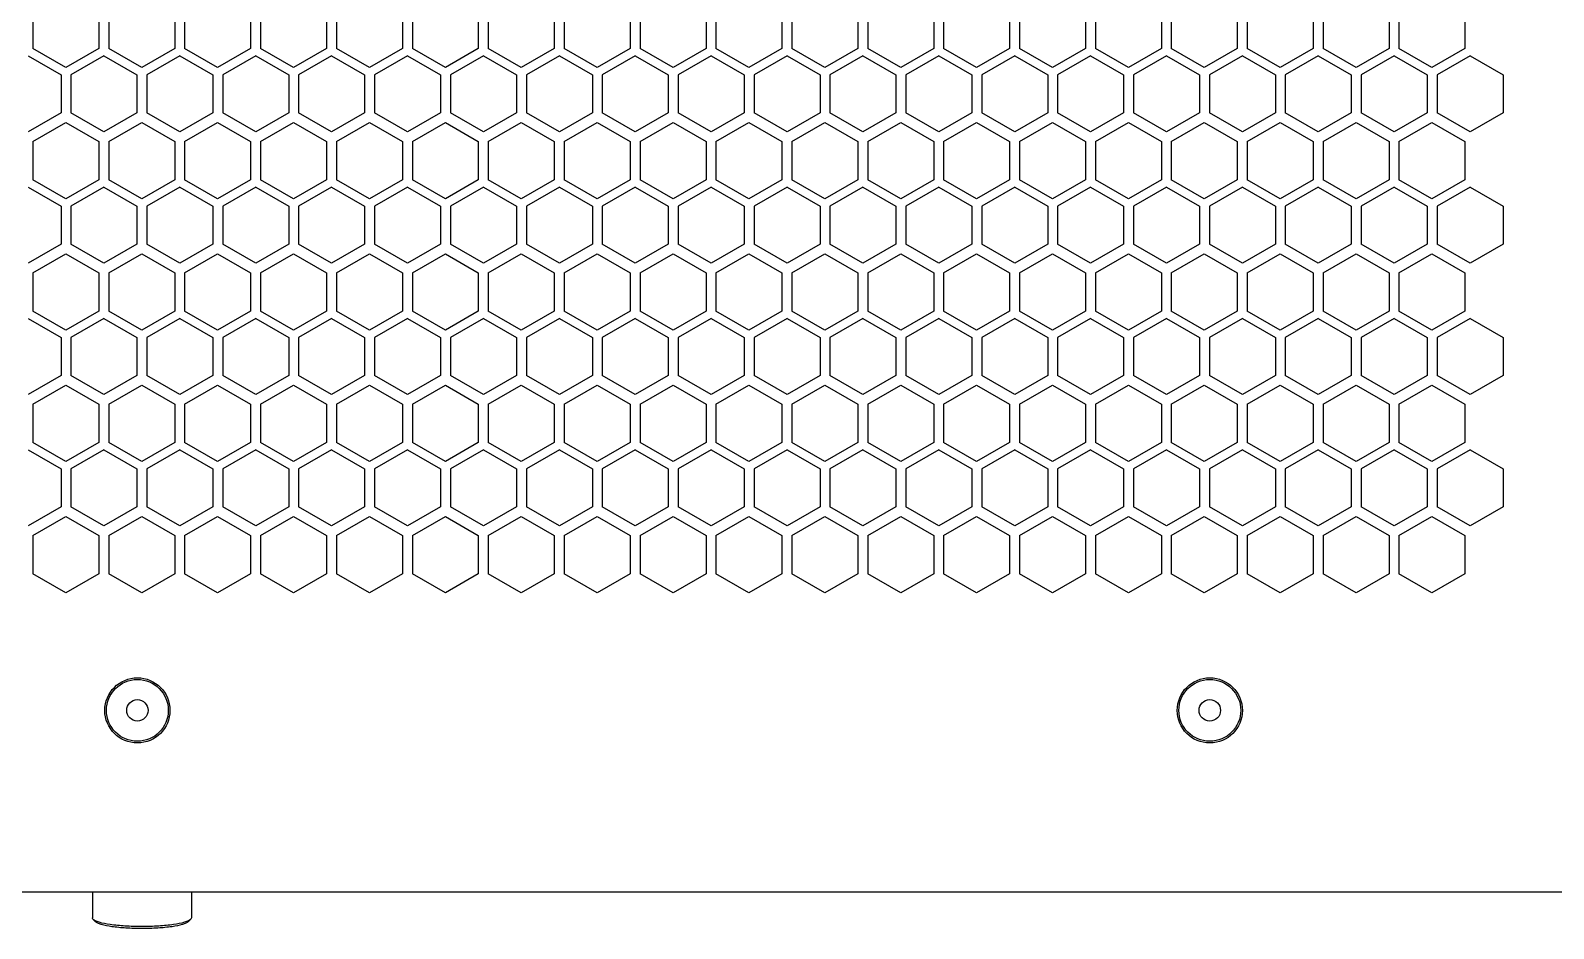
# Model space of a CAD drawing. Extents: x 61367 to 140945, y -1257 to 25588.
# Drawn here: x 70967.6 to 71152.3, y 15669.7 to 15778.6 of the extents above; entities that cross this region are included whole.
import ezdxf

# ---------------------------------------------------------------- set-up
doc = ezdxf.new("R2010")
doc.units = 0
doc.header["$MEASUREMENT"] = 0
doc.layers.get('0').update_dxf_attribs({"linetype": 'CONTINUOUS'})
for name, color, linetype in [('2401-00307_MDC-M4_0', 7, 'CONTINUOUS'), ('4215-0412-2_0', 7, 'CONTINUOUS'), ('SONGBUTUO-M4-8_0', 7, 'CONTINUOUS')]:
    doc.layers.add(name, color=color, linetype=linetype)

# ---------------------------------------------------------------- blocks, each defined once
blk = doc.blocks.new('ERGRTHTHRT')
at = {"layer": '2401-00307_MDC-M4_0', "color": 7, "linetype": 'Continuous'}
for centre, radius in [((-37538.65, -67997.48), 3.75), ((-37408.65, -67997.48), 3.75), ((-37538.65, -67997.48), 1.3), ((-37408.65, -67997.48), 1.3)]:
    blk.add_circle(centre, radius, dxfattribs=at)
at = {"layer": '4215-0412-2_0', "color": 7, "linetype": 'Continuous'}
for p, q in [((-37551.32, -67912.56), (-37551.32, -67917.18)), ((-37543.32, -67912.56), (-37543.32, -67917.18)), ((-37542.12, -67912.56), (-37542.12, -67917.18)), ((-37534.12, -67912.56), (-37534.12, -67917.18)), ((-37532.92, -67912.56), (-37532.92, -67917.18)), ((-37524.92, -67912.56), (-37524.92, -67917.18)), ((-37523.72, -67912.56), (-37523.72, -67917.18)), ((-37515.72, -67912.56), (-37515.72, -67917.18)), ((-37514.52, -67912.56), (-37514.52, -67917.18)), ((-37506.52, -67912.56), (-37506.52, -67917.18)), ((-37505.32, -67912.56), (-37505.32, -67917.18)), ((-37497.32, -67912.56), (-37497.32, -67917.18)), ((-37496.12, -67912.56), (-37496.12, -67917.18)), ((-37488.12, -67912.56), (-37488.12, -67917.18)), ((-37486.92, -67912.56), (-37486.92, -67917.18)), ((-37478.92, -67912.56), (-37478.92, -67917.18)), ((-37477.72, -67912.56), (-37477.72, -67917.18)), ((-37469.72, -67912.56), (-37469.72, -67917.18)), ((-37468.52, -67912.56), (-37468.52, -67917.18)), ((-37460.52, -67912.56), (-37460.52, -67917.18)), ((-37459.32, -67912.56), (-37459.32, -67917.18)), ((-37451.32, -67912.56), (-37451.32, -67917.18)), ((-37450.12, -67912.56), (-37450.12, -67917.18)), ((-37442.12, -67912.56), (-37442.12, -67917.18)), ((-37440.92, -67912.56), (-37440.92, -67917.18)), ((-37432.92, -67912.56), (-37432.92, -67917.18)), ((-37431.72, -67912.56), (-37431.72, -67917.18)), ((-37423.72, -67912.56), (-37423.72, -67917.18)), ((-37422.52, -67912.56), (-37422.52, -67917.18)), ((-37414.52, -67912.56), (-37414.52, -67917.18)), ((-37413.32, -67912.56), (-37413.32, -67917.18)), ((-37405.32, -67912.56), (-37405.32, -67917.18)), ((-37404.12, -67912.56), (-37404.12, -67917.18)), ((-37396.12, -67912.56), (-37396.12, -67917.18)), ((-37394.92, -67912.56), (-37394.92, -67917.18)), ((-37386.92, -67912.56), (-37386.92, -67917.18)), ((-37385.72, -67912.56), (-37385.72, -67917.18)), ((-37377.72, -67912.56), (-37377.72, -67917.18)), ((-37551.9, -67918.08), (-37547.9, -67920.39)), ((-37547.32, -67919.49), (-37551.32, -67917.18)), ((-37543.32, -67917.18), (-37547.32, -67919.49)), ((-37542.7, -67918.08), (-37546.7, -67920.39)), ((-37542.7, -67918.08), (-37538.7, -67920.39)), ((-37538.12, -67919.49), (-37542.12, -67917.18)), ((-37534.12, -67917.18), (-37538.12, -67919.49)), ((-37533.5, -67918.08), (-37537.5, -67920.39)), ((-37533.5, -67918.08), (-37529.5, -67920.39)), ((-37528.92, -67919.49), (-37532.92, -67917.18)), ((-37524.92, -67917.18), (-37528.92, -67919.49)), ((-37524.3, -67918.08), (-37528.3, -67920.39)), ((-37524.3, -67918.08), (-37520.3, -67920.39)), ((-37519.72, -67919.49), (-37523.72, -67917.18)), ((-37515.72, -67917.18), (-37519.72, -67919.49)), ((-37515.1, -67918.08), (-37519.1, -67920.39)), ((-37515.1, -67918.08), (-37511.1, -67920.39)), ((-37510.52, -67919.49), (-37514.52, -67917.18)), ((-37506.52, -67917.18), (-37510.52, -67919.49)), ((-37505.9, -67918.08), (-37509.9, -67920.39)), ((-37505.9, -67918.08), (-37501.9, -67920.39)), ((-37501.32, -67919.49), (-37505.32, -67917.18)), ((-37497.32, -67917.18), (-37501.32, -67919.49)), ((-37496.7, -67918.08), (-37500.7, -67920.39)), ((-37496.7, -67918.08), (-37492.7, -67920.39)), ((-37492.12, -67919.49), (-37496.12, -67917.18)), ((-37488.12, -67917.18), (-37492.12, -67919.49)), ((-37487.5, -67918.08), (-37491.5, -67920.39)), ((-37487.5, -67918.08), (-37483.5, -67920.39)), ((-37482.92, -67919.49), (-37486.92, -67917.18)), ((-37478.92, -67917.18), (-37482.92, -67919.49)), ((-37478.3, -67918.08), (-37482.3, -67920.39)), ((-37478.3, -67918.08), (-37474.3, -67920.39)), ((-37473.72, -67919.49), (-37477.72, -67917.18)), ((-37469.72, -67917.18), (-37473.72, -67919.49)), ((-37469.1, -67918.08), (-37473.1, -67920.39)), ((-37469.1, -67918.08), (-37465.1, -67920.39)), ((-37464.52, -67919.49), (-37468.52, -67917.18)), ((-37460.52, -67917.18), (-37464.52, -67919.49)), ((-37459.9, -67918.08), (-37463.9, -67920.39)), ((-37459.9, -67918.08), (-37455.9, -67920.39)), ((-37455.32, -67919.49), (-37459.32, -67917.18)), ((-37451.32, -67917.18), (-37455.32, -67919.49)), ((-37450.7, -67918.08), (-37454.7, -67920.39)), ((-37450.7, -67918.08), (-37446.7, -67920.39)), ((-37446.12, -67919.49), (-37450.12, -67917.18)), ((-37442.12, -67917.18), (-37446.12, -67919.49)), ((-37441.5, -67918.08), (-37445.5, -67920.39)), ((-37441.5, -67918.08), (-37437.5, -67920.39)), ((-37436.92, -67919.49), (-37440.92, -67917.18)), ((-37432.92, -67917.18), (-37436.92, -67919.49)), ((-37432.3, -67918.08), (-37436.3, -67920.39)), ((-37432.3, -67918.08), (-37428.3, -67920.39)), ((-37427.72, -67919.49), (-37431.72, -67917.18)), ((-37423.72, -67917.18), (-37427.72, -67919.49)), ((-37423.1, -67918.08), (-37427.1, -67920.39)), ((-37423.1, -67918.08), (-37419.1, -67920.39)), ((-37418.52, -67919.49), (-37422.52, -67917.18)), ((-37414.52, -67917.18), (-37418.52, -67919.49)), ((-37413.9, -67918.08), (-37417.9, -67920.39)), ((-37413.9, -67918.08), (-37409.9, -67920.39)), ((-37409.32, -67919.49), (-37413.32, -67917.18)), ((-37405.32, -67917.18), (-37409.32, -67919.49)), ((-37404.7, -67918.08), (-37408.7, -67920.39)), ((-37404.7, -67918.08), (-37400.7, -67920.39)), ((-37400.12, -67919.49), (-37404.12, -67917.18)), ((-37396.12, -67917.18), (-37400.12, -67919.49)), ((-37395.5, -67918.08), (-37399.5, -67920.39)), ((-37395.5, -67918.08), (-37391.5, -67920.39)), ((-37390.92, -67919.49), (-37394.92, -67917.18)), ((-37386.92, -67917.18), (-37390.92, -67919.49)), ((-37386.3, -67918.08), (-37390.3, -67920.39)), ((-37386.3, -67918.08), (-37382.3, -67920.39)), ((-37381.72, -67919.49), (-37385.72, -67917.18)), ((-37377.72, -67917.18), (-37381.72, -67919.49)), ((-37377.1, -67918.08), (-37381.1, -67920.39)), ((-37377.1, -67918.08), (-37373.1, -67920.39)), ((-37547.9, -67920.39), (-37547.9, -67925.01)), ((-37546.7, -67920.39), (-37546.7, -67925.01)), ((-37538.7, -67920.39), (-37538.7, -67925.01)), ((-37537.5, -67920.39), (-37537.5, -67925.01)), ((-37529.5, -67920.39), (-37529.5, -67925.01)), ((-37528.3, -67920.39), (-37528.3, -67925.01)), ((-37520.3, -67920.39), (-37520.3, -67925.01)), ((-37519.1, -67920.39), (-37519.1, -67925.01)), ((-37511.1, -67920.39), (-37511.1, -67925.01)), ((-37509.9, -67920.39), (-37509.9, -67925.01)), ((-37501.9, -67920.39), (-37501.9, -67925.01)), ((-37500.7, -67920.39), (-37500.7, -67925.01)), ((-37492.7, -67920.39), (-37492.7, -67925.01)), ((-37491.5, -67920.39), (-37491.5, -67925.01)), ((-37483.5, -67920.39), (-37483.5, -67925.01)), ((-37482.3, -67920.39), (-37482.3, -67925.01)), ((-37474.3, -67920.39), (-37474.3, -67925.01)), ((-37473.1, -67920.39), (-37473.1, -67925.01)), ((-37465.1, -67920.39), (-37465.1, -67925.01)), ((-37463.9, -67920.39), (-37463.9, -67925.01)), ((-37455.9, -67920.39), (-37455.9, -67925.01)), ((-37454.7, -67920.39), (-37454.7, -67925.01)), ((-37446.7, -67920.39), (-37446.7, -67925.01)), ((-37445.5, -67920.39), (-37445.5, -67925.01)), ((-37437.5, -67920.39), (-37437.5, -67925.01)), ((-37436.3, -67920.39), (-37436.3, -67925.01)), ((-37428.3, -67920.39), (-37428.3, -67925.01)), ((-37427.1, -67920.39), (-37427.1, -67925.01)), ((-37419.1, -67920.39), (-37419.1, -67925.01)), ((-37417.9, -67920.39), (-37417.9, -67925.01)), ((-37409.9, -67920.39), (-37409.9, -67925.01)), ((-37408.7, -67920.39), (-37408.7, -67925.01)), ((-37400.7, -67920.39), (-37400.7, -67925.01)), ((-37399.5, -67920.39), (-37399.5, -67925.01)), ((-37391.5, -67920.39), (-37391.5, -67925.01)), ((-37390.3, -67920.39), (-37390.3, -67925.01)), ((-37382.3, -67920.39), (-37382.3, -67925.01)), ((-37381.1, -67920.39), (-37381.1, -67925.01)), ((-37373.1, -67920.39), (-37373.1, -67925.01)), ((-37547.9, -67925.01), (-37551.9, -67927.32)), ((-37551.32, -67928.49), (-37547.32, -67926.18)), ((-37547.32, -67926.18), (-37543.32, -67928.49)), ((-37542.7, -67927.32), (-37546.7, -67925.01)), ((-37538.7, -67925.01), (-37542.7, -67927.32)), ((-37542.12, -67928.49), (-37538.12, -67926.18)), ((-37538.12, -67926.18), (-37534.12, -67928.49)), ((-37533.5, -67927.32), (-37537.5, -67925.01)), ((-37529.5, -67925.01), (-37533.5, -67927.32)), ((-37532.92, -67928.49), (-37528.92, -67926.18)), ((-37528.92, -67926.18), (-37524.92, -67928.49)), ((-37524.3, -67927.32), (-37528.3, -67925.01)), ((-37520.3, -67925.01), (-37524.3, -67927.32)), ((-37523.72, -67928.49), (-37519.72, -67926.18)), ((-37519.72, -67926.18), (-37515.72, -67928.49)), ((-37515.1, -67927.32), (-37519.1, -67925.01)), ((-37511.1, -67925.01), (-37515.1, -67927.32)), ((-37514.52, -67928.49), (-37510.52, -67926.18)), ((-37510.52, -67926.18), (-37506.52, -67928.49)), ((-37505.9, -67927.32), (-37509.9, -67925.01)), ((-37501.9, -67925.01), (-37505.9, -67927.32)), ((-37505.32, -67928.49), (-37501.32, -67926.18)), ((-37501.32, -67926.18), (-37497.32, -67928.49)), ((-37496.7, -67927.32), (-37500.7, -67925.01)), ((-37492.7, -67925.01), (-37496.7, -67927.32)), ((-37496.12, -67928.49), (-37492.12, -67926.18)), ((-37492.12, -67926.18), (-37488.12, -67928.49)), ((-37487.5, -67927.32), (-37491.5, -67925.01)), ((-37483.5, -67925.01), (-37487.5, -67927.32)), ((-37486.92, -67928.49), (-37482.92, -67926.18)), ((-37482.92, -67926.18), (-37478.92, -67928.49)), ((-37478.3, -67927.32), (-37482.3, -67925.01)), ((-37474.3, -67925.01), (-37478.3, -67927.32)), ((-37477.72, -67928.49), (-37473.72, -67926.18)), ((-37473.72, -67926.18), (-37469.72, -67928.49)), ((-37469.1, -67927.32), (-37473.1, -67925.01)), ((-37465.1, -67925.01), (-37469.1, -67927.32)), ((-37468.52, -67928.49), (-37464.52, -67926.18)), ((-37464.52, -67926.18), (-37460.52, -67928.49)), ((-37459.9, -67927.32), (-37463.9, -67925.01)), ((-37455.9, -67925.01), (-37459.9, -67927.32)), ((-37459.32, -67928.49), (-37455.32, -67926.18)), ((-37455.32, -67926.18), (-37451.32, -67928.49)), ((-37450.7, -67927.32), (-37454.7, -67925.01)), ((-37446.7, -67925.01), (-37450.7, -67927.32)), ((-37450.12, -67928.49), (-37446.12, -67926.18)), ((-37446.12, -67926.18), (-37442.12, -67928.49)), ((-37441.5, -67927.32), (-37445.5, -67925.01)), ((-37437.5, -67925.01), (-37441.5, -67927.32)), ((-37440.92, -67928.49), (-37436.92, -67926.18)), ((-37436.92, -67926.18), (-37432.92, -67928.49)), ((-37432.3, -67927.32), (-37436.3, -67925.01)), ((-37428.3, -67925.01), (-37432.3, -67927.32)), ((-37431.72, -67928.49), (-37427.72, -67926.18)), ((-37427.72, -67926.18), (-37423.72, -67928.49)), ((-37423.1, -67927.32), (-37427.1, -67925.01)), ((-37419.1, -67925.01), (-37423.1, -67927.32)), ((-37422.52, -67928.49), (-37418.52, -67926.18)), ((-37418.52, -67926.18), (-37414.52, -67928.49)), ((-37413.9, -67927.32), (-37417.9, -67925.01)), ((-37409.9, -67925.01), (-37413.9, -67927.32)), ((-37413.32, -67928.49), (-37409.32, -67926.18)), ((-37409.32, -67926.18), (-37405.32, -67928.49)), ((-37404.7, -67927.32), (-37408.7, -67925.01)), ((-37400.7, -67925.01), (-37404.7, -67927.32)), ((-37404.12, -67928.49), (-37400.12, -67926.18)), ((-37400.12, -67926.18), (-37396.12, -67928.49)), ((-37395.5, -67927.32), (-37399.5, -67925.01)), ((-37391.5, -67925.01), (-37395.5, -67927.32)), ((-37394.92, -67928.49), (-37390.92, -67926.18)), ((-37390.92, -67926.18), (-37386.92, -67928.49)), ((-37386.3, -67927.32), (-37390.3, -67925.01)), ((-37382.3, -67925.01), (-37386.3, -67927.32)), ((-37385.72, -67928.49), (-37381.72, -67926.18)), ((-37381.72, -67926.18), (-37377.72, -67928.49)), ((-37377.1, -67927.32), (-37381.1, -67925.01)), ((-37373.1, -67925.01), (-37377.1, -67927.32)), ((-37551.32, -67928.49), (-37551.32, -67933.11)), ((-37543.32, -67928.49), (-37543.32, -67933.11)), ((-37542.12, -67928.49), (-37542.12, -67933.11)), ((-37534.12, -67928.49), (-37534.12, -67933.11)), ((-37532.92, -67928.49), (-37532.92, -67933.11)), ((-37524.92, -67928.49), (-37524.92, -67933.11)), ((-37523.72, -67928.49), (-37523.72, -67933.11)), ((-37515.72, -67928.49), (-37515.72, -67933.11)), ((-37514.52, -67928.49), (-37514.52, -67933.11)), ((-37506.52, -67928.49), (-37506.52, -67933.11)), ((-37505.32, -67928.49), (-37505.32, -67933.11)), ((-37497.32, -67928.49), (-37497.32, -67933.11)), ((-37496.12, -67928.49), (-37496.12, -67933.11)), ((-37488.12, -67928.49), (-37488.12, -67933.11)), ((-37486.92, -67928.49), (-37486.92, -67933.11)), ((-37478.92, -67928.49), (-37478.92, -67933.11)), ((-37477.72, -67928.49), (-37477.72, -67933.11)), ((-37469.72, -67928.49), (-37469.72, -67933.11)), ((-37468.52, -67928.49), (-37468.52, -67933.11)), ((-37460.52, -67928.49), (-37460.52, -67933.11)), ((-37459.32, -67928.49), (-37459.32, -67933.11)), ((-37451.32, -67928.49), (-37451.32, -67933.11)), ((-37450.12, -67928.49), (-37450.12, -67933.11)), ((-37442.12, -67928.49), (-37442.12, -67933.11)), ((-37440.92, -67928.49), (-37440.92, -67933.11)), ((-37432.92, -67928.49), (-37432.92, -67933.11)), ((-37431.72, -67928.49), (-37431.72, -67933.11)), ((-37423.72, -67928.49), (-37423.72, -67933.11)), ((-37422.52, -67928.49), (-37422.52, -67933.11)), ((-37414.52, -67928.49), (-37414.52, -67933.11)), ((-37413.32, -67928.49), (-37413.32, -67933.11)), ((-37405.32, -67928.49), (-37405.32, -67933.11)), ((-37404.12, -67928.49), (-37404.12, -67933.11)), ((-37396.12, -67928.49), (-37396.12, -67933.11)), ((-37394.92, -67928.49), (-37394.92, -67933.11)), ((-37386.92, -67928.49), (-37386.92, -67933.11)), ((-37385.72, -67928.49), (-37385.72, -67933.11)), ((-37377.72, -67928.49), (-37377.72, -67933.11)), ((-37547.32, -67935.42), (-37551.32, -67933.11)), ((-37543.32, -67933.11), (-37547.32, -67935.42)), ((-37538.12, -67935.42), (-37542.12, -67933.11)), ((-37534.12, -67933.11), (-37538.12, -67935.42)), ((-37528.92, -67935.42), (-37532.92, -67933.11)), ((-37524.92, -67933.11), (-37528.92, -67935.42)), ((-37519.72, -67935.42), (-37523.72, -67933.11)), ((-37515.72, -67933.11), (-37519.72, -67935.42)), ((-37510.52, -67935.42), (-37514.52, -67933.11)), ((-37506.52, -67933.11), (-37510.52, -67935.42)), ((-37501.32, -67935.42), (-37505.32, -67933.11)), ((-37497.32, -67933.11), (-37501.32, -67935.42)), ((-37492.12, -67935.42), (-37496.12, -67933.11)), ((-37488.12, -67933.11), (-37492.12, -67935.42)), ((-37482.92, -67935.42), (-37486.92, -67933.11)), ((-37478.92, -67933.11), (-37482.92, -67935.42)), ((-37473.72, -67935.42), (-37477.72, -67933.11)), ((-37469.72, -67933.11), (-37473.72, -67935.42)), ((-37464.52, -67935.42), (-37468.52, -67933.11)), ((-37460.52, -67933.11), (-37464.52, -67935.42)), ((-37455.32, -67935.42), (-37459.32, -67933.11)), ((-37451.32, -67933.11), (-37455.32, -67935.42)), ((-37446.12, -67935.42), (-37450.12, -67933.11)), ((-37442.12, -67933.11), (-37446.12, -67935.42)), ((-37436.92, -67935.42), (-37440.92, -67933.11)), ((-37432.92, -67933.11), (-37436.92, -67935.42)), ((-37427.72, -67935.42), (-37431.72, -67933.11)), ((-37423.72, -67933.11), (-37427.72, -67935.42)), ((-37418.52, -67935.42), (-37422.52, -67933.11)), ((-37414.52, -67933.11), (-37418.52, -67935.42)), ((-37409.32, -67935.42), (-37413.32, -67933.11)), ((-37405.32, -67933.11), (-37409.32, -67935.42)), ((-37400.12, -67935.42), (-37404.12, -67933.11)), ((-37396.12, -67933.11), (-37400.12, -67935.42)), ((-37390.92, -67935.42), (-37394.92, -67933.11)), ((-37386.92, -67933.11), (-37390.92, -67935.42)), ((-37381.72, -67935.42), (-37385.72, -67933.11)), ((-37377.72, -67933.11), (-37381.72, -67935.42)), ((-37551.9, -67934.01), (-37547.9, -67936.32)), ((-37542.7, -67934.01), (-37546.7, -67936.32)), ((-37542.7, -67934.01), (-37538.7, -67936.32)), ((-37533.5, -67934.01), (-37537.5, -67936.32)), ((-37533.5, -67934.01), (-37529.5, -67936.32)), ((-37524.3, -67934.01), (-37528.3, -67936.32)), ((-37524.3, -67934.01), (-37520.3, -67936.32)), ((-37515.1, -67934.01), (-37519.1, -67936.32)), ((-37515.1, -67934.01), (-37511.1, -67936.32)), ((-37505.9, -67934.01), (-37509.9, -67936.32)), ((-37505.9, -67934.01), (-37501.9, -67936.32)), ((-37496.7, -67934.01), (-37500.7, -67936.32)), ((-37496.7, -67934.01), (-37492.7, -67936.32)), ((-37487.5, -67934.01), (-37491.5, -67936.32)), ((-37487.5, -67934.01), (-37483.5, -67936.32)), ((-37478.3, -67934.01), (-37482.3, -67936.32)), ((-37478.3, -67934.01), (-37474.3, -67936.32)), ((-37469.1, -67934.01), (-37473.1, -67936.32)), ((-37469.1, -67934.01), (-37465.1, -67936.32)), ((-37459.9, -67934.01), (-37463.9, -67936.32)), ((-37459.9, -67934.01), (-37455.9, -67936.32)), ((-37450.7, -67934.01), (-37454.7, -67936.32)), ((-37450.7, -67934.01), (-37446.7, -67936.32)), ((-37441.5, -67934.01), (-37445.5, -67936.32)), ((-37441.5, -67934.01), (-37437.5, -67936.32)), ((-37432.3, -67934.01), (-37436.3, -67936.32)), ((-37432.3, -67934.01), (-37428.3, -67936.32)), ((-37423.1, -67934.01), (-37427.1, -67936.32)), ((-37423.1, -67934.01), (-37419.1, -67936.32)), ((-37413.9, -67934.01), (-37417.9, -67936.32)), ((-37413.9, -67934.01), (-37409.9, -67936.32)), ((-37404.7, -67934.01), (-37408.7, -67936.32)), ((-37404.7, -67934.01), (-37400.7, -67936.32)), ((-37395.5, -67934.01), (-37399.5, -67936.32)), ((-37395.5, -67934.01), (-37391.5, -67936.32)), ((-37386.3, -67934.01), (-37390.3, -67936.32)), ((-37386.3, -67934.01), (-37382.3, -67936.32)), ((-37377.1, -67934.01), (-37381.1, -67936.32)), ((-37377.1, -67934.01), (-37373.1, -67936.32)), ((-37547.9, -67936.32), (-37547.9, -67940.94)), ((-37546.7, -67936.32), (-37546.7, -67940.94)), ((-37538.7, -67936.32), (-37538.7, -67940.94)), ((-37537.5, -67936.32), (-37537.5, -67940.94)), ((-37529.5, -67936.32), (-37529.5, -67940.94)), ((-37528.3, -67936.32), (-37528.3, -67940.94)), ((-37520.3, -67936.32), (-37520.3, -67940.94)), ((-37519.1, -67936.32), (-37519.1, -67940.94)), ((-37511.1, -67936.32), (-37511.1, -67940.94)), ((-37509.9, -67936.32), (-37509.9, -67940.94)), ((-37501.9, -67936.32), (-37501.9, -67940.94)), ((-37500.7, -67936.32), (-37500.7, -67940.94)), ((-37492.7, -67936.32), (-37492.7, -67940.94)), ((-37491.5, -67936.32), (-37491.5, -67940.94)), ((-37483.5, -67936.32), (-37483.5, -67940.94)), ((-37482.3, -67936.32), (-37482.3, -67940.94)), ((-37474.3, -67936.32), (-37474.3, -67940.94)), ((-37473.1, -67936.32), (-37473.1, -67940.94)), ((-37465.1, -67936.32), (-37465.1, -67940.94)), ((-37463.9, -67936.32), (-37463.9, -67940.94)), ((-37455.9, -67936.32), (-37455.9, -67940.94)), ((-37454.7, -67936.32), (-37454.7, -67940.94)), ((-37446.7, -67936.32), (-37446.7, -67940.94)), ((-37445.5, -67936.32), (-37445.5, -67940.94)), ((-37437.5, -67936.32), (-37437.5, -67940.94)), ((-37436.3, -67936.32), (-37436.3, -67940.94)), ((-37428.3, -67936.32), (-37428.3, -67940.94)), ((-37427.1, -67936.32), (-37427.1, -67940.94)), ((-37419.1, -67936.32), (-37419.1, -67940.94)), ((-37417.9, -67936.32), (-37417.9, -67940.94)), ((-37409.9, -67936.32), (-37409.9, -67940.94)), ((-37408.7, -67936.32), (-37408.7, -67940.94)), ((-37400.7, -67936.32), (-37400.7, -67940.94)), ((-37399.5, -67936.32), (-37399.5, -67940.94)), ((-37391.5, -67936.32), (-37391.5, -67940.94)), ((-37390.3, -67936.32), (-37390.3, -67940.94)), ((-37382.3, -67936.32), (-37382.3, -67940.94)), ((-37381.1, -67936.32), (-37381.1, -67940.94)), ((-37373.1, -67936.32), (-37373.1, -67940.94)), ((-37547.9, -67940.94), (-37551.9, -67943.25)), ((-37542.7, -67943.25), (-37546.7, -67940.94)), ((-37538.7, -67940.94), (-37542.7, -67943.25)), ((-37533.5, -67943.25), (-37537.5, -67940.94)), ((-37529.5, -67940.94), (-37533.5, -67943.25)), ((-37524.3, -67943.25), (-37528.3, -67940.94)), ((-37520.3, -67940.94), (-37524.3, -67943.25)), ((-37515.1, -67943.25), (-37519.1, -67940.94)), ((-37511.1, -67940.94), (-37515.1, -67943.25)), ((-37505.9, -67943.25), (-37509.9, -67940.94)), ((-37501.9, -67940.94), (-37505.9, -67943.25)), ((-37496.7, -67943.25), (-37500.7, -67940.94)), ((-37492.7, -67940.94), (-37496.7, -67943.25)), ((-37487.5, -67943.25), (-37491.5, -67940.94)), ((-37483.5, -67940.94), (-37487.5, -67943.25)), ((-37478.3, -67943.25), (-37482.3, -67940.94)), ((-37474.3, -67940.94), (-37478.3, -67943.25)), ((-37469.1, -67943.25), (-37473.1, -67940.94)), ((-37465.1, -67940.94), (-37469.1, -67943.25)), ((-37459.9, -67943.25), (-37463.9, -67940.94)), ((-37455.9, -67940.94), (-37459.9, -67943.25)), ((-37450.7, -67943.25), (-37454.7, -67940.94)), ((-37446.7, -67940.94), (-37450.7, -67943.25)), ((-37441.5, -67943.25), (-37445.5, -67940.94)), ((-37437.5, -67940.94), (-37441.5, -67943.25)), ((-37432.3, -67943.25), (-37436.3, -67940.94)), ((-37428.3, -67940.94), (-37432.3, -67943.25)), ((-37423.1, -67943.25), (-37427.1, -67940.94)), ((-37419.1, -67940.94), (-37423.1, -67943.25)), ((-37413.9, -67943.25), (-37417.9, -67940.94)), ((-37409.9, -67940.94), (-37413.9, -67943.25)), ((-37404.7, -67943.25), (-37408.7, -67940.94)), ((-37400.7, -67940.94), (-37404.7, -67943.25)), ((-37395.5, -67943.25), (-37399.5, -67940.94)), ((-37391.5, -67940.94), (-37395.5, -67943.25)), ((-37386.3, -67943.25), (-37390.3, -67940.94)), ((-37382.3, -67940.94), (-37386.3, -67943.25)), ((-37377.1, -67943.25), (-37381.1, -67940.94)), ((-37373.1, -67940.94), (-37377.1, -67943.25)), ((-37551.32, -67944.42), (-37547.32, -67942.11)), ((-37547.32, -67942.11), (-37543.32, -67944.42)), ((-37542.12, -67944.42), (-37538.12, -67942.11)), ((-37538.12, -67942.11), (-37534.12, -67944.42)), ((-37532.92, -67944.42), (-37528.92, -67942.11)), ((-37528.92, -67942.11), (-37524.92, -67944.42)), ((-37523.72, -67944.42), (-37519.72, -67942.11)), ((-37519.72, -67942.11), (-37515.72, -67944.42)), ((-37514.52, -67944.42), (-37510.52, -67942.11)), ((-37510.52, -67942.11), (-37506.52, -67944.42)), ((-37505.32, -67944.42), (-37501.32, -67942.11)), ((-37501.32, -67942.11), (-37497.32, -67944.42)), ((-37496.12, -67944.42), (-37492.12, -67942.11)), ((-37492.12, -67942.11), (-37488.12, -67944.42)), ((-37486.92, -67944.42), (-37482.92, -67942.11)), ((-37482.92, -67942.11), (-37478.92, -67944.42)), ((-37477.72, -67944.42), (-37473.72, -67942.11)), ((-37473.72, -67942.11), (-37469.72, -67944.42)), ((-37468.52, -67944.42), (-37464.52, -67942.11)), ((-37464.52, -67942.11), (-37460.52, -67944.42)), ((-37459.32, -67944.42), (-37455.32, -67942.11)), ((-37455.32, -67942.11), (-37451.32, -67944.42)), ((-37450.12, -67944.42), (-37446.12, -67942.11)), ((-37446.12, -67942.11), (-37442.12, -67944.42)), ((-37440.92, -67944.42), (-37436.92, -67942.11)), ((-37436.92, -67942.11), (-37432.92, -67944.42)), ((-37431.72, -67944.42), (-37427.72, -67942.11)), ((-37427.72, -67942.11), (-37423.72, -67944.42)), ((-37422.52, -67944.42), (-37418.52, -67942.11)), ((-37418.52, -67942.11), (-37414.52, -67944.42)), ((-37413.32, -67944.42), (-37409.32, -67942.11)), ((-37409.32, -67942.11), (-37405.32, -67944.42)), ((-37404.12, -67944.42), (-37400.12, -67942.11)), ((-37400.12, -67942.11), (-37396.12, -67944.42)), ((-37394.92, -67944.42), (-37390.92, -67942.11)), ((-37390.92, -67942.11), (-37386.92, -67944.42)), ((-37385.72, -67944.42), (-37381.72, -67942.11)), ((-37381.72, -67942.11), (-37377.72, -67944.42)), ((-37551.32, -67944.42), (-37551.32, -67949.04)), ((-37543.32, -67944.42), (-37543.32, -67949.04)), ((-37542.12, -67944.42), (-37542.12, -67949.04)), ((-37534.12, -67944.42), (-37534.12, -67949.04)), ((-37532.92, -67944.42), (-37532.92, -67949.04)), ((-37524.92, -67944.42), (-37524.92, -67949.04)), ((-37523.72, -67944.42), (-37523.72, -67949.04)), ((-37515.72, -67944.42), (-37515.72, -67949.04)), ((-37514.52, -67944.42), (-37514.52, -67949.04)), ((-37506.52, -67944.42), (-37506.52, -67949.04)), ((-37505.32, -67944.42), (-37505.32, -67949.04)), ((-37497.32, -67944.42), (-37497.32, -67949.04)), ((-37496.12, -67944.42), (-37496.12, -67949.04)), ((-37488.12, -67944.42), (-37488.12, -67949.04)), ((-37486.92, -67944.42), (-37486.92, -67949.04)), ((-37478.92, -67944.42), (-37478.92, -67949.04)), ((-37477.72, -67944.42), (-37477.72, -67949.04)), ((-37469.72, -67944.42), (-37469.72, -67949.04)), ((-37468.52, -67944.42), (-37468.52, -67949.04)), ((-37460.52, -67944.42), (-37460.52, -67949.04)), ((-37459.32, -67944.42), (-37459.32, -67949.04)), ((-37451.32, -67944.42), (-37451.32, -67949.04)), ((-37450.12, -67944.42), (-37450.12, -67949.04)), ((-37442.12, -67944.42), (-37442.12, -67949.04)), ((-37440.92, -67944.42), (-37440.92, -67949.04)), ((-37432.92, -67944.42), (-37432.92, -67949.04)), ((-37431.72, -67944.42), (-37431.72, -67949.04)), ((-37423.72, -67944.42), (-37423.72, -67949.04)), ((-37422.52, -67944.42), (-37422.52, -67949.04)), ((-37414.52, -67944.42), (-37414.52, -67949.04)), ((-37413.32, -67944.42), (-37413.32, -67949.04)), ((-37405.32, -67944.42), (-37405.32, -67949.04)), ((-37404.12, -67944.42), (-37404.12, -67949.04)), ((-37396.12, -67944.42), (-37396.12, -67949.04)), ((-37394.92, -67944.42), (-37394.92, -67949.04)), ((-37386.92, -67944.42), (-37386.92, -67949.04)), ((-37385.72, -67944.42), (-37385.72, -67949.04)), ((-37377.72, -67944.42), (-37377.72, -67949.04)), ((-37551.9, -67949.94), (-37547.9, -67952.25)), ((-37547.32, -67951.35), (-37551.32, -67949.04)), ((-37543.32, -67949.04), (-37547.32, -67951.35)), ((-37542.7, -67949.94), (-37546.7, -67952.25)), ((-37542.7, -67949.94), (-37538.7, -67952.25)), ((-37538.12, -67951.35), (-37542.12, -67949.04)), ((-37534.12, -67949.04), (-37538.12, -67951.35)), ((-37533.5, -67949.94), (-37537.5, -67952.25)), ((-37533.5, -67949.94), (-37529.5, -67952.25)), ((-37528.92, -67951.35), (-37532.92, -67949.04)), ((-37524.92, -67949.04), (-37528.92, -67951.35)), ((-37524.3, -67949.94), (-37528.3, -67952.25)), ((-37524.3, -67949.94), (-37520.3, -67952.25)), ((-37519.72, -67951.35), (-37523.72, -67949.04)), ((-37515.72, -67949.04), (-37519.72, -67951.35)), ((-37515.1, -67949.94), (-37519.1, -67952.25)), ((-37515.1, -67949.94), (-37511.1, -67952.25)), ((-37510.52, -67951.35), (-37514.52, -67949.04)), ((-37506.52, -67949.04), (-37510.52, -67951.35)), ((-37505.9, -67949.94), (-37509.9, -67952.25)), ((-37505.9, -67949.94), (-37501.9, -67952.25)), ((-37501.32, -67951.35), (-37505.32, -67949.04)), ((-37497.32, -67949.04), (-37501.32, -67951.35)), ((-37496.7, -67949.94), (-37500.7, -67952.25)), ((-37496.7, -67949.94), (-37492.7, -67952.25)), ((-37492.12, -67951.35), (-37496.12, -67949.04)), ((-37488.12, -67949.04), (-37492.12, -67951.35)), ((-37487.5, -67949.94), (-37491.5, -67952.25)), ((-37487.5, -67949.94), (-37483.5, -67952.25)), ((-37482.92, -67951.35), (-37486.92, -67949.04)), ((-37478.92, -67949.04), (-37482.92, -67951.35)), ((-37478.3, -67949.94), (-37482.3, -67952.25)), ((-37478.3, -67949.94), (-37474.3, -67952.25)), ((-37473.72, -67951.35), (-37477.72, -67949.04)), ((-37469.72, -67949.04), (-37473.72, -67951.35)), ((-37469.1, -67949.94), (-37473.1, -67952.25)), ((-37469.1, -67949.94), (-37465.1, -67952.25)), ((-37464.52, -67951.35), (-37468.52, -67949.04)), ((-37460.52, -67949.04), (-37464.52, -67951.35)), ((-37459.9, -67949.94), (-37463.9, -67952.25)), ((-37459.9, -67949.94), (-37455.9, -67952.25)), ((-37455.32, -67951.35), (-37459.32, -67949.04)), ((-37451.32, -67949.04), (-37455.32, -67951.35)), ((-37450.7, -67949.94), (-37454.7, -67952.25)), ((-37450.7, -67949.94), (-37446.7, -67952.25)), ((-37446.12, -67951.35), (-37450.12, -67949.04)), ((-37442.12, -67949.04), (-37446.12, -67951.35)), ((-37441.5, -67949.94), (-37445.5, -67952.25)), ((-37441.5, -67949.94), (-37437.5, -67952.25)), ((-37436.92, -67951.35), (-37440.92, -67949.04)), ((-37432.92, -67949.04), (-37436.92, -67951.35)), ((-37432.3, -67949.94), (-37436.3, -67952.25)), ((-37432.3, -67949.94), (-37428.3, -67952.25)), ((-37427.72, -67951.35), (-37431.72, -67949.04)), ((-37423.72, -67949.04), (-37427.72, -67951.35)), ((-37423.1, -67949.94), (-37427.1, -67952.25)), ((-37423.1, -67949.94), (-37419.1, -67952.25)), ((-37418.52, -67951.35), (-37422.52, -67949.04)), ((-37414.52, -67949.04), (-37418.52, -67951.35)), ((-37413.9, -67949.94), (-37417.9, -67952.25)), ((-37413.9, -67949.94), (-37409.9, -67952.25)), ((-37409.32, -67951.35), (-37413.32, -67949.04)), ((-37405.32, -67949.04), (-37409.32, -67951.35)), ((-37404.7, -67949.94), (-37408.7, -67952.25)), ((-37404.7, -67949.94), (-37400.7, -67952.25)), ((-37400.12, -67951.35), (-37404.12, -67949.04)), ((-37396.12, -67949.04), (-37400.12, -67951.35)), ((-37395.5, -67949.94), (-37399.5, -67952.25)), ((-37395.5, -67949.94), (-37391.5, -67952.25)), ((-37390.92, -67951.35), (-37394.92, -67949.04)), ((-37386.92, -67949.04), (-37390.92, -67951.35)), ((-37386.3, -67949.94), (-37390.3, -67952.25)), ((-37386.3, -67949.94), (-37382.3, -67952.25)), ((-37381.72, -67951.35), (-37385.72, -67949.04)), ((-37377.72, -67949.04), (-37381.72, -67951.35)), ((-37377.1, -67949.94), (-37381.1, -67952.25)), ((-37377.1, -67949.94), (-37373.1, -67952.25)), ((-37547.9, -67952.25), (-37547.9, -67956.87)), ((-37546.7, -67952.25), (-37546.7, -67956.87)), ((-37538.7, -67952.25), (-37538.7, -67956.87)), ((-37537.5, -67952.25), (-37537.5, -67956.87)), ((-37529.5, -67952.25), (-37529.5, -67956.87)), ((-37528.3, -67952.25), (-37528.3, -67956.87)), ((-37520.3, -67952.25), (-37520.3, -67956.87)), ((-37519.1, -67952.25), (-37519.1, -67956.87)), ((-37511.1, -67952.25), (-37511.1, -67956.87)), ((-37509.9, -67952.25), (-37509.9, -67956.87)), ((-37501.9, -67952.25), (-37501.9, -67956.87)), ((-37500.7, -67952.25), (-37500.7, -67956.87)), ((-37492.7, -67952.25), (-37492.7, -67956.87)), ((-37491.5, -67952.25), (-37491.5, -67956.87)), ((-37483.5, -67952.25), (-37483.5, -67956.87)), ((-37482.3, -67952.25), (-37482.3, -67956.87)), ((-37474.3, -67952.25), (-37474.3, -67956.87)), ((-37473.1, -67952.25), (-37473.1, -67956.87)), ((-37465.1, -67952.25), (-37465.1, -67956.87)), ((-37463.9, -67952.25), (-37463.9, -67956.87)), ((-37455.9, -67952.25), (-37455.9, -67956.87)), ((-37454.7, -67952.25), (-37454.7, -67956.87)), ((-37446.7, -67952.25), (-37446.7, -67956.87)), ((-37445.5, -67952.25), (-37445.5, -67956.87)), ((-37437.5, -67952.25), (-37437.5, -67956.87)), ((-37436.3, -67952.25), (-37436.3, -67956.87)), ((-37428.3, -67952.25), (-37428.3, -67956.87)), ((-37427.1, -67952.25), (-37427.1, -67956.87)), ((-37419.1, -67952.25), (-37419.1, -67956.87)), ((-37417.9, -67952.25), (-37417.9, -67956.87)), ((-37409.9, -67952.25), (-37409.9, -67956.87)), ((-37408.7, -67952.25), (-37408.7, -67956.87)), ((-37400.7, -67952.25), (-37400.7, -67956.87)), ((-37399.5, -67952.25), (-37399.5, -67956.87)), ((-37391.5, -67952.25), (-37391.5, -67956.87)), ((-37390.3, -67952.25), (-37390.3, -67956.87)), ((-37382.3, -67952.25), (-37382.3, -67956.87)), ((-37381.1, -67952.25), (-37381.1, -67956.87)), ((-37373.1, -67952.25), (-37373.1, -67956.87)), ((-37547.9, -67956.87), (-37551.9, -67959.18)), ((-37542.7, -67959.18), (-37546.7, -67956.87)), ((-37538.7, -67956.87), (-37542.7, -67959.18)), ((-37533.5, -67959.18), (-37537.5, -67956.87)), ((-37529.5, -67956.87), (-37533.5, -67959.18)), ((-37524.3, -67959.18), (-37528.3, -67956.87)), ((-37520.3, -67956.87), (-37524.3, -67959.18)), ((-37515.1, -67959.18), (-37519.1, -67956.87)), ((-37511.1, -67956.87), (-37515.1, -67959.18)), ((-37505.9, -67959.18), (-37509.9, -67956.87)), ((-37501.9, -67956.87), (-37505.9, -67959.18)), ((-37496.7, -67959.18), (-37500.7, -67956.87)), ((-37492.7, -67956.87), (-37496.7, -67959.18)), ((-37487.5, -67959.18), (-37491.5, -67956.87)), ((-37483.5, -67956.87), (-37487.5, -67959.18)), ((-37478.3, -67959.18), (-37482.3, -67956.87)), ((-37474.3, -67956.87), (-37478.3, -67959.18)), ((-37469.1, -67959.18), (-37473.1, -67956.87)), ((-37465.1, -67956.87), (-37469.1, -67959.18)), ((-37459.9, -67959.18), (-37463.9, -67956.87)), ((-37455.9, -67956.87), (-37459.9, -67959.18)), ((-37450.7, -67959.18), (-37454.7, -67956.87)), ((-37446.7, -67956.87), (-37450.7, -67959.18)), ((-37441.5, -67959.18), (-37445.5, -67956.87)), ((-37437.5, -67956.87), (-37441.5, -67959.18)), ((-37432.3, -67959.18), (-37436.3, -67956.87)), ((-37428.3, -67956.87), (-37432.3, -67959.18)), ((-37423.1, -67959.18), (-37427.1, -67956.87)), ((-37419.1, -67956.87), (-37423.1, -67959.18)), ((-37413.9, -67959.18), (-37417.9, -67956.87)), ((-37409.9, -67956.87), (-37413.9, -67959.18)), ((-37404.7, -67959.18), (-37408.7, -67956.87)), ((-37400.7, -67956.87), (-37404.7, -67959.18)), ((-37395.5, -67959.18), (-37399.5, -67956.87)), ((-37391.5, -67956.87), (-37395.5, -67959.18)), ((-37386.3, -67959.18), (-37390.3, -67956.87)), ((-37382.3, -67956.87), (-37386.3, -67959.18)), ((-37377.1, -67959.18), (-37381.1, -67956.87)), ((-37373.1, -67956.87), (-37377.1, -67959.18)), ((-37551.32, -67960.35), (-37547.32, -67958.04)), ((-37547.32, -67958.04), (-37543.32, -67960.35)), ((-37542.12, -67960.35), (-37538.12, -67958.04)), ((-37538.12, -67958.04), (-37534.12, -67960.35)), ((-37532.92, -67960.35), (-37528.92, -67958.04)), ((-37528.92, -67958.04), (-37524.92, -67960.35)), ((-37523.72, -67960.35), (-37519.72, -67958.04)), ((-37519.72, -67958.04), (-37515.72, -67960.35)), ((-37514.52, -67960.35), (-37510.52, -67958.04)), ((-37510.52, -67958.04), (-37506.52, -67960.35)), ((-37505.32, -67960.35), (-37501.32, -67958.04)), ((-37501.32, -67958.04), (-37497.32, -67960.35)), ((-37496.12, -67960.35), (-37492.12, -67958.04)), ((-37492.12, -67958.04), (-37488.12, -67960.35)), ((-37486.92, -67960.35), (-37482.92, -67958.04)), ((-37482.92, -67958.04), (-37478.92, -67960.35)), ((-37477.72, -67960.35), (-37473.72, -67958.04)), ((-37473.72, -67958.04), (-37469.72, -67960.35)), ((-37468.52, -67960.35), (-37464.52, -67958.04)), ((-37464.52, -67958.04), (-37460.52, -67960.35)), ((-37459.32, -67960.35), (-37455.32, -67958.04)), ((-37455.32, -67958.04), (-37451.32, -67960.35)), ((-37450.12, -67960.35), (-37446.12, -67958.04)), ((-37446.12, -67958.04), (-37442.12, -67960.35)), ((-37440.92, -67960.35), (-37436.92, -67958.04)), ((-37436.92, -67958.04), (-37432.92, -67960.35)), ((-37431.72, -67960.35), (-37427.72, -67958.04)), ((-37427.72, -67958.04), (-37423.72, -67960.35)), ((-37422.52, -67960.35), (-37418.52, -67958.04)), ((-37418.52, -67958.04), (-37414.52, -67960.35)), ((-37413.32, -67960.35), (-37409.32, -67958.04)), ((-37409.32, -67958.04), (-37405.32, -67960.35)), ((-37404.12, -67960.35), (-37400.12, -67958.04)), ((-37400.12, -67958.04), (-37396.12, -67960.35)), ((-37394.92, -67960.35), (-37390.92, -67958.04)), ((-37390.92, -67958.04), (-37386.92, -67960.35)), ((-37385.72, -67960.35), (-37381.72, -67958.04)), ((-37381.72, -67958.04), (-37377.72, -67960.35)), ((-37551.32, -67960.35), (-37551.32, -67964.97)), ((-37543.32, -67960.35), (-37543.32, -67964.97)), ((-37542.12, -67960.35), (-37542.12, -67964.97)), ((-37534.12, -67960.35), (-37534.12, -67964.97)), ((-37532.92, -67960.35), (-37532.92, -67964.97)), ((-37524.92, -67960.35), (-37524.92, -67964.97)), ((-37523.72, -67960.35), (-37523.72, -67964.97)), ((-37515.72, -67960.35), (-37515.72, -67964.97)), ((-37514.52, -67960.35), (-37514.52, -67964.97)), ((-37506.52, -67960.35), (-37506.52, -67964.97)), ((-37505.32, -67960.35), (-37505.32, -67964.97)), ((-37497.32, -67960.35), (-37497.32, -67964.97)), ((-37496.12, -67960.35), (-37496.12, -67964.97)), ((-37488.12, -67960.35), (-37488.12, -67964.97)), ((-37486.92, -67960.35), (-37486.92, -67964.97)), ((-37478.92, -67960.35), (-37478.92, -67964.97)), ((-37477.72, -67960.35), (-37477.72, -67964.97)), ((-37469.72, -67960.35), (-37469.72, -67964.97)), ((-37468.52, -67960.35), (-37468.52, -67964.97)), ((-37460.52, -67960.35), (-37460.52, -67964.97)), ((-37459.32, -67960.35), (-37459.32, -67964.97)), ((-37451.32, -67960.35), (-37451.32, -67964.97)), ((-37450.12, -67960.35), (-37450.12, -67964.97)), ((-37442.12, -67960.35), (-37442.12, -67964.97)), ((-37440.92, -67960.35), (-37440.92, -67964.97)), ((-37432.92, -67960.35), (-37432.92, -67964.97)), ((-37431.72, -67960.35), (-37431.72, -67964.97)), ((-37423.72, -67960.35), (-37423.72, -67964.97)), ((-37422.52, -67960.35), (-37422.52, -67964.97)), ((-37414.52, -67960.35), (-37414.52, -67964.97)), ((-37413.32, -67960.35), (-37413.32, -67964.97)), ((-37405.32, -67960.35), (-37405.32, -67964.97)), ((-37404.12, -67960.35), (-37404.12, -67964.97)), ((-37396.12, -67960.35), (-37396.12, -67964.97)), ((-37394.92, -67960.35), (-37394.92, -67964.97)), ((-37386.92, -67960.35), (-37386.92, -67964.97)), ((-37385.72, -67960.35), (-37385.72, -67964.97)), ((-37377.72, -67960.35), (-37377.72, -67964.97)), ((-37547.32, -67967.28), (-37551.32, -67964.97)), ((-37543.32, -67964.97), (-37547.32, -67967.28)), ((-37538.12, -67967.28), (-37542.12, -67964.97)), ((-37534.12, -67964.97), (-37538.12, -67967.28)), ((-37528.92, -67967.28), (-37532.92, -67964.97)), ((-37524.92, -67964.97), (-37528.92, -67967.28)), ((-37519.72, -67967.28), (-37523.72, -67964.97)), ((-37515.72, -67964.97), (-37519.72, -67967.28)), ((-37510.52, -67967.28), (-37514.52, -67964.97)), ((-37506.52, -67964.97), (-37510.52, -67967.28)), ((-37501.32, -67967.28), (-37505.32, -67964.97)), ((-37497.32, -67964.97), (-37501.32, -67967.28)), ((-37492.12, -67967.28), (-37496.12, -67964.97)), ((-37488.12, -67964.97), (-37492.12, -67967.28)), ((-37482.92, -67967.28), (-37486.92, -67964.97)), ((-37478.92, -67964.97), (-37482.92, -67967.28)), ((-37473.72, -67967.28), (-37477.72, -67964.97)), ((-37469.72, -67964.97), (-37473.72, -67967.28)), ((-37464.52, -67967.28), (-37468.52, -67964.97)), ((-37460.52, -67964.97), (-37464.52, -67967.28)), ((-37455.32, -67967.28), (-37459.32, -67964.97)), ((-37451.32, -67964.97), (-37455.32, -67967.28)), ((-37446.12, -67967.28), (-37450.12, -67964.97)), ((-37442.12, -67964.97), (-37446.12, -67967.28)), ((-37436.92, -67967.28), (-37440.92, -67964.97)), ((-37432.92, -67964.97), (-37436.92, -67967.28)), ((-37427.72, -67967.28), (-37431.72, -67964.97)), ((-37423.72, -67964.97), (-37427.72, -67967.28)), ((-37418.52, -67967.28), (-37422.52, -67964.97)), ((-37414.52, -67964.97), (-37418.52, -67967.28)), ((-37409.32, -67967.28), (-37413.32, -67964.97)), ((-37405.32, -67964.97), (-37409.32, -67967.28)), ((-37400.12, -67967.28), (-37404.12, -67964.97)), ((-37396.12, -67964.97), (-37400.12, -67967.28)), ((-37390.92, -67967.28), (-37394.92, -67964.97)), ((-37386.92, -67964.97), (-37390.92, -67967.28)), ((-37381.72, -67967.28), (-37385.72, -67964.97)), ((-37377.72, -67964.97), (-37381.72, -67967.28)), ((-37551.9, -67965.87), (-37547.9, -67968.18)), ((-37542.7, -67965.87), (-37546.7, -67968.18)), ((-37542.7, -67965.87), (-37538.7, -67968.18)), ((-37533.5, -67965.87), (-37537.5, -67968.18)), ((-37533.5, -67965.87), (-37529.5, -67968.18)), ((-37524.3, -67965.87), (-37528.3, -67968.18)), ((-37524.3, -67965.87), (-37520.3, -67968.18)), ((-37515.1, -67965.87), (-37519.1, -67968.18)), ((-37515.1, -67965.87), (-37511.1, -67968.18)), ((-37505.9, -67965.87), (-37509.9, -67968.18)), ((-37505.9, -67965.87), (-37501.9, -67968.18)), ((-37496.7, -67965.87), (-37500.7, -67968.18)), ((-37496.7, -67965.87), (-37492.7, -67968.18)), ((-37487.5, -67965.87), (-37491.5, -67968.18)), ((-37487.5, -67965.87), (-37483.5, -67968.18)), ((-37478.3, -67965.87), (-37482.3, -67968.18)), ((-37478.3, -67965.87), (-37474.3, -67968.18)), ((-37469.1, -67965.87), (-37473.1, -67968.18)), ((-37469.1, -67965.87), (-37465.1, -67968.18)), ((-37459.9, -67965.87), (-37463.9, -67968.18)), ((-37459.9, -67965.87), (-37455.9, -67968.18)), ((-37450.7, -67965.87), (-37454.7, -67968.18)), ((-37450.7, -67965.87), (-37446.7, -67968.18)), ((-37441.5, -67965.87), (-37445.5, -67968.18)), ((-37441.5, -67965.87), (-37437.5, -67968.18)), ((-37432.3, -67965.87), (-37436.3, -67968.18)), ((-37432.3, -67965.87), (-37428.3, -67968.18)), ((-37423.1, -67965.87), (-37427.1, -67968.18)), ((-37423.1, -67965.87), (-37419.1, -67968.18)), ((-37413.9, -67965.87), (-37417.9, -67968.18)), ((-37413.9, -67965.87), (-37409.9, -67968.18)), ((-37404.7, -67965.87), (-37408.7, -67968.18)), ((-37404.7, -67965.87), (-37400.7, -67968.18)), ((-37395.5, -67965.87), (-37399.5, -67968.18)), ((-37395.5, -67965.87), (-37391.5, -67968.18)), ((-37386.3, -67965.87), (-37390.3, -67968.18)), ((-37386.3, -67965.87), (-37382.3, -67968.18)), ((-37377.1, -67965.87), (-37381.1, -67968.18)), ((-37377.1, -67965.87), (-37373.1, -67968.18)), ((-37547.9, -67968.18), (-37547.9, -67972.8)), ((-37546.7, -67968.18), (-37546.7, -67972.8)), ((-37538.7, -67968.18), (-37538.7, -67972.8)), ((-37537.5, -67968.18), (-37537.5, -67972.8)), ((-37529.5, -67968.18), (-37529.5, -67972.8)), ((-37528.3, -67968.18), (-37528.3, -67972.8)), ((-37520.3, -67968.18), (-37520.3, -67972.8)), ((-37519.1, -67968.18), (-37519.1, -67972.8)), ((-37511.1, -67968.18), (-37511.1, -67972.8)), ((-37509.9, -67968.18), (-37509.9, -67972.8)), ((-37501.9, -67968.18), (-37501.9, -67972.8)), ((-37500.7, -67968.18), (-37500.7, -67972.8)), ((-37492.7, -67968.18), (-37492.7, -67972.8)), ((-37491.5, -67968.18), (-37491.5, -67972.8)), ((-37483.5, -67968.18), (-37483.5, -67972.8)), ((-37482.3, -67968.18), (-37482.3, -67972.8)), ((-37474.3, -67968.18), (-37474.3, -67972.8)), ((-37473.1, -67968.18), (-37473.1, -67972.8)), ((-37465.1, -67968.18), (-37465.1, -67972.8)), ((-37463.9, -67968.18), (-37463.9, -67972.8)), ((-37455.9, -67968.18), (-37455.9, -67972.8)), ((-37454.7, -67968.18), (-37454.7, -67972.8)), ((-37446.7, -67968.18), (-37446.7, -67972.8)), ((-37445.5, -67968.18), (-37445.5, -67972.8)), ((-37437.5, -67968.18), (-37437.5, -67972.8)), ((-37436.3, -67968.18), (-37436.3, -67972.8)), ((-37428.3, -67968.18), (-37428.3, -67972.8)), ((-37427.1, -67968.18), (-37427.1, -67972.8)), ((-37419.1, -67968.18), (-37419.1, -67972.8)), ((-37417.9, -67968.18), (-37417.9, -67972.8)), ((-37409.9, -67968.18), (-37409.9, -67972.8)), ((-37408.7, -67968.18), (-37408.7, -67972.8)), ((-37400.7, -67968.18), (-37400.7, -67972.8)), ((-37399.5, -67968.18), (-37399.5, -67972.8)), ((-37391.5, -67968.18), (-37391.5, -67972.8)), ((-37390.3, -67968.18), (-37390.3, -67972.8)), ((-37382.3, -67968.18), (-37382.3, -67972.8)), ((-37381.1, -67968.18), (-37381.1, -67972.8)), ((-37373.1, -67968.18), (-37373.1, -67972.8)), ((-37547.9, -67972.8), (-37551.9, -67975.11)), ((-37551.32, -67976.28), (-37547.32, -67973.97)), ((-37547.32, -67973.97), (-37543.32, -67976.28)), ((-37542.7, -67975.11), (-37546.7, -67972.8)), ((-37538.7, -67972.8), (-37542.7, -67975.11)), ((-37542.12, -67976.28), (-37538.12, -67973.97)), ((-37538.12, -67973.97), (-37534.12, -67976.28)), ((-37533.5, -67975.11), (-37537.5, -67972.8)), ((-37529.5, -67972.8), (-37533.5, -67975.11)), ((-37532.92, -67976.28), (-37528.92, -67973.97)), ((-37528.92, -67973.97), (-37524.92, -67976.28)), ((-37524.3, -67975.11), (-37528.3, -67972.8)), ((-37520.3, -67972.8), (-37524.3, -67975.11)), ((-37523.72, -67976.28), (-37519.72, -67973.97)), ((-37519.72, -67973.97), (-37515.72, -67976.28)), ((-37515.1, -67975.11), (-37519.1, -67972.8)), ((-37511.1, -67972.8), (-37515.1, -67975.11)), ((-37514.52, -67976.28), (-37510.52, -67973.97)), ((-37510.52, -67973.97), (-37506.52, -67976.28)), ((-37505.9, -67975.11), (-37509.9, -67972.8)), ((-37501.9, -67972.8), (-37505.9, -67975.11)), ((-37505.32, -67976.28), (-37501.32, -67973.97)), ((-37501.32, -67973.97), (-37497.32, -67976.28)), ((-37496.7, -67975.11), (-37500.7, -67972.8)), ((-37492.7, -67972.8), (-37496.7, -67975.11)), ((-37496.12, -67976.28), (-37492.12, -67973.97)), ((-37492.12, -67973.97), (-37488.12, -67976.28)), ((-37487.5, -67975.11), (-37491.5, -67972.8)), ((-37483.5, -67972.8), (-37487.5, -67975.11)), ((-37486.92, -67976.28), (-37482.92, -67973.97)), ((-37482.92, -67973.97), (-37478.92, -67976.28)), ((-37478.3, -67975.11), (-37482.3, -67972.8)), ((-37474.3, -67972.8), (-37478.3, -67975.11)), ((-37477.72, -67976.28), (-37473.72, -67973.97)), ((-37473.72, -67973.97), (-37469.72, -67976.28)), ((-37469.1, -67975.11), (-37473.1, -67972.8)), ((-37465.1, -67972.8), (-37469.1, -67975.11)), ((-37468.52, -67976.28), (-37464.52, -67973.97)), ((-37464.52, -67973.97), (-37460.52, -67976.28)), ((-37459.9, -67975.11), (-37463.9, -67972.8)), ((-37455.9, -67972.8), (-37459.9, -67975.11)), ((-37459.32, -67976.28), (-37455.32, -67973.97)), ((-37455.32, -67973.97), (-37451.32, -67976.28)), ((-37450.7, -67975.11), (-37454.7, -67972.8)), ((-37446.7, -67972.8), (-37450.7, -67975.11)), ((-37450.12, -67976.28), (-37446.12, -67973.97)), ((-37446.12, -67973.97), (-37442.12, -67976.28)), ((-37441.5, -67975.11), (-37445.5, -67972.8)), ((-37437.5, -67972.8), (-37441.5, -67975.11)), ((-37440.92, -67976.28), (-37436.92, -67973.97)), ((-37436.92, -67973.97), (-37432.92, -67976.28)), ((-37432.3, -67975.11), (-37436.3, -67972.8)), ((-37428.3, -67972.8), (-37432.3, -67975.11)), ((-37431.72, -67976.28), (-37427.72, -67973.97)), ((-37427.72, -67973.97), (-37423.72, -67976.28)), ((-37423.1, -67975.11), (-37427.1, -67972.8)), ((-37419.1, -67972.8), (-37423.1, -67975.11)), ((-37422.52, -67976.28), (-37418.52, -67973.97)), ((-37418.52, -67973.97), (-37414.52, -67976.28)), ((-37413.9, -67975.11), (-37417.9, -67972.8)), ((-37409.9, -67972.8), (-37413.9, -67975.11)), ((-37413.32, -67976.28), (-37409.32, -67973.97)), ((-37409.32, -67973.97), (-37405.32, -67976.28)), ((-37404.7, -67975.11), (-37408.7, -67972.8)), ((-37400.7, -67972.8), (-37404.7, -67975.11)), ((-37404.12, -67976.28), (-37400.12, -67973.97)), ((-37400.12, -67973.97), (-37396.12, -67976.28)), ((-37395.5, -67975.11), (-37399.5, -67972.8)), ((-37391.5, -67972.8), (-37395.5, -67975.11)), ((-37394.92, -67976.28), (-37390.92, -67973.97)), ((-37390.92, -67973.97), (-37386.92, -67976.28)), ((-37386.3, -67975.11), (-37390.3, -67972.8)), ((-37382.3, -67972.8), (-37386.3, -67975.11)), ((-37385.72, -67976.28), (-37381.72, -67973.97)), ((-37381.72, -67973.97), (-37377.72, -67976.28)), ((-37377.1, -67975.11), (-37381.1, -67972.8)), ((-37373.1, -67972.8), (-37377.1, -67975.11)), ((-37551.32, -67976.28), (-37551.32, -67980.9)), ((-37543.32, -67976.28), (-37543.32, -67980.9)), ((-37542.12, -67976.28), (-37542.12, -67980.9)), ((-37534.12, -67976.28), (-37534.12, -67980.9)), ((-37532.92, -67976.28), (-37532.92, -67980.9)), ((-37524.92, -67976.28), (-37524.92, -67980.9)), ((-37523.72, -67976.28), (-37523.72, -67980.9)), ((-37515.72, -67976.28), (-37515.72, -67980.9)), ((-37514.52, -67976.28), (-37514.52, -67980.9)), ((-37506.52, -67976.28), (-37506.52, -67980.9)), ((-37505.32, -67976.28), (-37505.32, -67980.9)), ((-37497.32, -67976.28), (-37497.32, -67980.9)), ((-37496.12, -67976.28), (-37496.12, -67980.9)), ((-37488.12, -67976.28), (-37488.12, -67980.9)), ((-37486.92, -67976.28), (-37486.92, -67980.9)), ((-37478.92, -67976.28), (-37478.92, -67980.9)), ((-37477.72, -67976.28), (-37477.72, -67980.9)), ((-37469.72, -67976.28), (-37469.72, -67980.9)), ((-37468.52, -67976.28), (-37468.52, -67980.9)), ((-37460.52, -67976.28), (-37460.52, -67980.9)), ((-37459.32, -67976.28), (-37459.32, -67980.9)), ((-37451.32, -67976.28), (-37451.32, -67980.9)), ((-37450.12, -67976.28), (-37450.12, -67980.9)), ((-37442.12, -67976.28), (-37442.12, -67980.9)), ((-37440.92, -67976.28), (-37440.92, -67980.9)), ((-37432.92, -67976.28), (-37432.92, -67980.9)), ((-37431.72, -67976.28), (-37431.72, -67980.9)), ((-37423.72, -67976.28), (-37423.72, -67980.9)), ((-37422.52, -67976.28), (-37422.52, -67980.9)), ((-37414.52, -67976.28), (-37414.52, -67980.9)), ((-37413.32, -67976.28), (-37413.32, -67980.9)), ((-37405.32, -67976.28), (-37405.32, -67980.9)), ((-37404.12, -67976.28), (-37404.12, -67980.9)), ((-37396.12, -67976.28), (-37396.12, -67980.9)), ((-37394.92, -67976.28), (-37394.92, -67980.9)), ((-37386.92, -67976.28), (-37386.92, -67980.9)), ((-37385.72, -67976.28), (-37385.72, -67980.9)), ((-37377.72, -67976.28), (-37377.72, -67980.9)), ((-37547.32, -67983.21), (-37551.32, -67980.9)), ((-37543.32, -67980.9), (-37547.32, -67983.21)), ((-37538.12, -67983.21), (-37542.12, -67980.9)), ((-37534.12, -67980.9), (-37538.12, -67983.21)), ((-37528.92, -67983.21), (-37532.92, -67980.9)), ((-37524.92, -67980.9), (-37528.92, -67983.21)), ((-37519.72, -67983.21), (-37523.72, -67980.9)), ((-37515.72, -67980.9), (-37519.72, -67983.21)), ((-37510.52, -67983.21), (-37514.52, -67980.9)), ((-37506.52, -67980.9), (-37510.52, -67983.21)), ((-37501.32, -67983.21), (-37505.32, -67980.9)), ((-37497.32, -67980.9), (-37501.32, -67983.21)), ((-37492.12, -67983.21), (-37496.12, -67980.9)), ((-37488.12, -67980.9), (-37492.12, -67983.21)), ((-37482.92, -67983.21), (-37486.92, -67980.9)), ((-37478.92, -67980.9), (-37482.92, -67983.21)), ((-37473.72, -67983.21), (-37477.72, -67980.9)), ((-37469.72, -67980.9), (-37473.72, -67983.21)), ((-37464.52, -67983.21), (-37468.52, -67980.9)), ((-37460.52, -67980.9), (-37464.52, -67983.21)), ((-37455.32, -67983.21), (-37459.32, -67980.9)), ((-37451.32, -67980.9), (-37455.32, -67983.21)), ((-37446.12, -67983.21), (-37450.12, -67980.9)), ((-37442.12, -67980.9), (-37446.12, -67983.21)), ((-37436.92, -67983.21), (-37440.92, -67980.9)), ((-37432.92, -67980.9), (-37436.92, -67983.21)), ((-37427.72, -67983.21), (-37431.72, -67980.9)), ((-37423.72, -67980.9), (-37427.72, -67983.21)), ((-37418.52, -67983.21), (-37422.52, -67980.9)), ((-37414.52, -67980.9), (-37418.52, -67983.21)), ((-37409.32, -67983.21), (-37413.32, -67980.9)), ((-37405.32, -67980.9), (-37409.32, -67983.21)), ((-37400.12, -67983.21), (-37404.12, -67980.9)), ((-37396.12, -67980.9), (-37400.12, -67983.21)), ((-37390.92, -67983.21), (-37394.92, -67980.9)), ((-37386.92, -67980.9), (-37390.92, -67983.21)), ((-37381.72, -67983.21), (-37385.72, -67980.9)), ((-37377.72, -67980.9), (-37381.72, -67983.21)), ((-37884.05, -68019.48), (-37194.15, -68019.48))]:
    blk.add_line(p, q, dxfattribs=at)
for centre in [(-37538.65, -67997.48), (-37408.65, -67997.48)]:
    blk.add_circle(centre, 3.95, dxfattribs=at)
at = {"layer": 'SONGBUTUO-M4-8_0', "color": 7, "linetype": 'Continuous'}
for p, q in [((-37544.11, -68019.48), (-37544.11, -68022.66)), ((-37532.11, -68019.48), (-37532.11, -68022.66)), ((-37543.72, -68023.13), (-37544.01, -68022.85)), ((-37532.5, -68023.13), (-37532.2, -68022.85))]:
    blk.add_line(p, q, dxfattribs=at)
for points, knots in [([(-37544.01, -68022.85), (-37544.03, -68022.83), (-37544.07, -68022.78), (-37544.11, -68022.71), (-37544.11, -68022.66)], [0, 0, 0, 0, 0.293305, 1, 1, 1, 1]), ([(-37532.2, -68022.85), (-37532.28, -68022.92), (-37532.52, -68023.05), (-37533.2, -68023.29), (-37534.4, -68023.5), (-37536.14, -68023.67), (-37538.11, -68023.72), (-37540.08, -68023.67), (-37541.81, -68023.5), (-37543.02, -68023.29), (-37543.7, -68023.05), (-37543.94, -68022.92), (-37544.01, -68022.85)], [0, 0, 0, 0, 0.026891, 0.066115, 0.179624, 0.329933, 0.5, 0.670067, 0.820376, 0.933885, 0.973109, 1, 1, 1, 1]), ([(-37532.5, -68023.13), (-37532.57, -68023.2), (-37532.8, -68023.33), (-37533.44, -68023.55), (-37534.59, -68023.76), (-37536.23, -68023.91), (-37538.11, -68023.97), (-37539.98, -68023.91), (-37541.63, -68023.76), (-37542.77, -68023.55), (-37543.42, -68023.33), (-37543.64, -68023.2), (-37543.72, -68023.13)], [0, 0, 0, 0, 0.026894, 0.06612, 0.17963, 0.329937, 0.5, 0.670063, 0.82037, 0.93388, 0.973106, 1, 1, 1, 1]), ([(-37532.11, -68022.66), (-37532.11, -68022.71), (-37532.14, -68022.78), (-37532.19, -68022.83), (-37532.2, -68022.85)], [0, 0, 0, 0, 0.706695, 1, 1, 1, 1])]:
    blk.add_open_spline(points, degree=3, knots=knots, dxfattribs=at)

msp = doc.modelspace()

# ---------------------------------------------------------------- block references
at = {"lineweight": -3}
msp.add_blockref('ERGRTHTHRT', (108519.232, 83693.606), dxfattribs=at)

doc.saveas('drawing.dxf')
